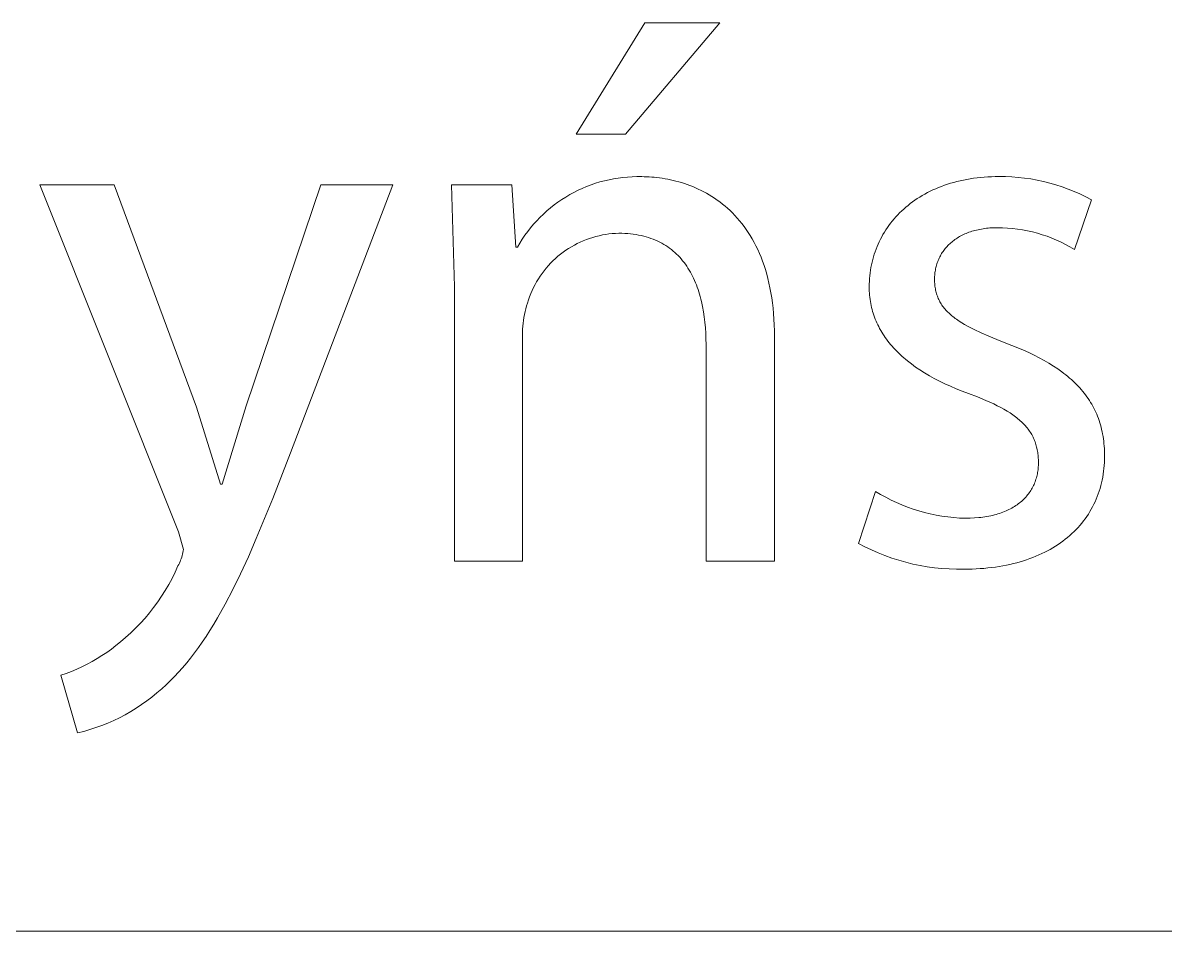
# Model space of a CAD drawing. Header units: millimetres. Extents: x 2840 to 6121, y 744 to 3036.
# Drawn here: x 5640.54 to 5688.84, y 744.06 to 782.45 of the extents above; entities that cross this region are included whole.
import ezdxf

# ---------------------------------------------------------------- set-up
doc = ezdxf.new("R2010")
doc.units = ezdxf.units.MM
doc.header["$MEASUREMENT"] = 0
doc.layers.add('Domyślny', color=7, linetype='Continuous', true_color=0x000000)

msp = doc.modelspace()

# ---------------------------------------------------------------- linework, layer by layer
at = {"layer": 'Domyślny', "color": 18, "lineweight": 15, "true_color": 0x000000}
for p, q in [((5663.941, 777.748), (5666.837, 782.447)), ((5670.016, 782.447), (5666.017, 777.748)), ((5666.837, 782.447), (5670.016, 782.447)), ((5666.017, 777.748), (5663.941, 777.748)), ((5665.132, 775.773), (5665.326, 775.818)), ((5665.326, 775.818), (5665.52, 775.856)), ((5665.52, 775.856), (5665.716, 775.888)), ((5665.716, 775.888), (5665.913, 775.913)), ((5665.913, 775.913), (5666.111, 775.931)), ((5666.111, 775.931), (5666.309, 775.943)), ((5666.309, 775.943), (5666.507, 775.948)), ((5666.507, 775.948), (5666.706, 775.946)), ((5666.706, 775.946), (5666.809, 775.945)), ((5666.809, 775.945), (5666.915, 775.942)), ((5666.915, 775.942), (5667.022, 775.937)), ((5667.022, 775.937), (5667.131, 775.93)), ((5667.131, 775.93), (5667.24, 775.92)), ((5667.24, 775.92), (5667.352, 775.909)), ((5667.352, 775.909), (5667.464, 775.895)), ((5667.464, 775.895), (5667.577, 775.879)), ((5667.577, 775.879), (5667.692, 775.86)), ((5667.692, 775.86), (5667.807, 775.839)), ((5667.807, 775.839), (5667.923, 775.815)), ((5667.923, 775.815), (5668.039, 775.789)), ((5680.172, 775.773), (5680.311, 775.803)), ((5680.311, 775.803), (5680.451, 775.831)), ((5680.451, 775.831), (5680.594, 775.856)), ((5680.594, 775.856), (5680.739, 775.878)), ((5680.739, 775.878), (5680.886, 775.897)), ((5680.886, 775.897), (5681.035, 775.913)), ((5681.035, 775.913), (5681.187, 775.927)), ((5681.187, 775.927), (5681.34, 775.937)), ((5681.34, 775.937), (5681.495, 775.945)), ((5681.495, 775.945), (5681.652, 775.95)), ((5681.652, 775.95), (5681.812, 775.951)), ((5681.812, 775.951), (5682.084, 775.949)), ((5682.084, 775.949), (5682.355, 775.937)), ((5682.355, 775.937), (5682.626, 775.917)), ((5682.626, 775.917), (5682.896, 775.887)), ((5682.896, 775.887), (5683.165, 775.848)), ((5683.165, 775.848), (5683.433, 775.799)), ((5683.433, 775.799), (5683.698, 775.742)), ((5647.119, 760.933), (5641.251, 775.596)), ((5641.251, 775.596), (5644.398, 775.596)), ((5644.398, 775.596), (5647.883, 766.2)), ((5649.981, 766.265), (5653.139, 775.596)), ((5656.187, 775.596), (5651.86, 764.266)), ((5653.139, 775.596), (5656.187, 775.596)), ((5658.795, 771.291), (5658.664, 775.596)), ((5658.664, 775.596), (5661.221, 775.596)), ((5661.221, 775.596), (5661.385, 772.963)), ((5663.837, 775.28), (5664.015, 775.369)), ((5664.015, 775.369), (5664.195, 775.452)), ((5664.195, 775.452), (5664.378, 775.529)), ((5664.378, 775.529), (5664.563, 775.599)), ((5664.563, 775.599), (5664.751, 775.664)), ((5664.751, 775.664), (5664.941, 775.722)), ((5664.941, 775.722), (5665.132, 775.773)), ((5668.039, 775.789), (5668.156, 775.76)), ((5668.156, 775.76), (5668.274, 775.728)), ((5668.274, 775.728), (5668.392, 775.693)), ((5668.392, 775.693), (5668.51, 775.656)), ((5668.51, 775.656), (5668.628, 775.615)), ((5668.628, 775.615), (5668.746, 775.572)), ((5668.746, 775.572), (5668.863, 775.525)), ((5668.863, 775.525), (5668.981, 775.475)), ((5668.981, 775.475), (5669.099, 775.422)), ((5669.099, 775.422), (5669.215, 775.366)), ((5669.215, 775.366), (5669.332, 775.306)), ((5678.794, 775.271), (5678.908, 775.329)), ((5678.908, 775.329), (5679.024, 775.384)), ((5679.024, 775.384), (5679.143, 775.437)), ((5679.143, 775.437), (5679.264, 775.488)), ((5679.264, 775.488), (5679.387, 775.536)), ((5679.387, 775.536), (5679.512, 775.582)), ((5679.512, 775.582), (5679.64, 775.625)), ((5679.64, 775.625), (5679.769, 775.666)), ((5679.769, 775.666), (5679.901, 775.704)), ((5679.901, 775.704), (5680.036, 775.74)), ((5680.036, 775.74), (5680.172, 775.773)), ((5683.698, 775.742), (5683.962, 775.676)), ((5683.962, 775.676), (5684.223, 775.601)), ((5684.223, 775.601), (5684.482, 775.517)), ((5684.482, 775.517), (5684.737, 775.424)), ((5684.737, 775.424), (5684.989, 775.322)), ((5684.989, 775.322), (5685.238, 775.213)), ((5663.001, 774.748), (5663.161, 774.865)), ((5663.161, 774.865), (5663.325, 774.978)), ((5663.325, 774.978), (5663.492, 775.084)), ((5663.492, 775.084), (5663.663, 775.185)), ((5663.663, 775.185), (5663.837, 775.28)), ((5669.332, 775.306), (5669.448, 775.243)), ((5669.448, 775.243), (5669.562, 775.177)), ((5669.562, 775.177), (5669.677, 775.107)), ((5669.677, 775.107), (5669.79, 775.033)), ((5669.79, 775.033), (5669.902, 774.956)), ((5669.902, 774.956), (5670.013, 774.875)), ((5670.013, 774.875), (5670.122, 774.79)), ((5678.064, 774.807), (5678.161, 774.879)), ((5678.161, 774.879), (5678.26, 774.95)), ((5678.26, 774.95), (5678.362, 775.018)), ((5678.362, 775.018), (5678.467, 775.085)), ((5678.467, 775.085), (5678.573, 775.149)), ((5678.573, 775.149), (5678.683, 775.211)), ((5678.683, 775.211), (5678.794, 775.271)), ((5685.723, 774.968), (5685.002, 772.87)), ((5685.238, 775.213), (5685.483, 775.094)), ((5685.483, 775.094), (5685.723, 774.968)), ((5662.405, 774.225), (5662.547, 774.363)), ((5662.547, 774.363), (5662.694, 774.496)), ((5662.694, 774.496), (5662.846, 774.625)), ((5662.846, 774.625), (5663.001, 774.748)), ((5670.122, 774.79), (5670.23, 774.701)), ((5670.23, 774.701), (5670.337, 774.609)), ((5670.337, 774.609), (5670.442, 774.512)), ((5670.442, 774.512), (5670.545, 774.411)), ((5670.545, 774.411), (5670.647, 774.306)), ((5677.533, 774.331), (5677.615, 774.415)), ((5677.615, 774.415), (5677.7, 774.497)), ((5677.7, 774.497), (5677.787, 774.577)), ((5677.787, 774.577), (5677.877, 774.656)), ((5677.877, 774.656), (5677.969, 774.732)), ((5677.969, 774.732), (5678.064, 774.807)), ((5662.007, 773.783), (5662.135, 773.934)), ((5662.135, 773.934), (5662.267, 774.082)), ((5662.267, 774.082), (5662.405, 774.225)), ((5670.647, 774.306), (5670.747, 774.197)), ((5670.747, 774.197), (5670.844, 774.084)), ((5670.844, 774.084), (5670.94, 773.967)), ((5670.94, 773.967), (5671.033, 773.845)), ((5677.094, 773.792), (5677.161, 773.885)), ((5677.161, 773.885), (5677.23, 773.978)), ((5677.23, 773.978), (5677.302, 774.069)), ((5677.302, 774.069), (5677.376, 774.158)), ((5677.376, 774.158), (5677.453, 774.245)), ((5677.453, 774.245), (5677.533, 774.331)), ((5661.656, 773.302), (5661.768, 773.466)), ((5661.768, 773.466), (5661.885, 773.626)), ((5661.885, 773.626), (5662.007, 773.783)), ((5664.635, 773.38), (5664.501, 773.337)), ((5664.771, 773.418), (5664.635, 773.38)), ((5664.907, 773.451), (5664.771, 773.418)), ((5665.045, 773.48), (5664.907, 773.451)), ((5665.184, 773.504), (5665.045, 773.48)), ((5665.323, 773.524), (5665.184, 773.504)), ((5665.463, 773.538), (5665.323, 773.524)), ((5665.603, 773.548), (5665.463, 773.538)), ((5665.744, 773.553), (5665.603, 773.548)), ((5665.871, 773.551), (5665.744, 773.553)), ((5665.995, 773.547), (5665.871, 773.551)), ((5666.116, 773.539), (5665.995, 773.547)), ((5666.236, 773.528), (5666.116, 773.539)), ((5666.352, 773.514), (5666.236, 773.528)), ((5666.466, 773.498), (5666.352, 773.514)), ((5666.577, 773.478), (5666.466, 773.498)), ((5666.686, 773.456), (5666.577, 773.478)), ((5666.793, 773.431), (5666.686, 773.456)), ((5666.897, 773.403), (5666.793, 773.431)), ((5666.999, 773.372), (5666.897, 773.403)), ((5671.033, 773.845), (5671.124, 773.718)), ((5671.124, 773.718), (5671.212, 773.587)), ((5671.212, 773.587), (5671.298, 773.452)), ((5671.298, 773.452), (5671.381, 773.312)), ((5676.801, 773.3), (5676.854, 773.401)), ((5676.854, 773.401), (5676.91, 773.501)), ((5676.91, 773.501), (5676.969, 773.599)), ((5676.969, 773.599), (5677.03, 773.696)), ((5677.03, 773.696), (5677.094, 773.792)), ((5680.101, 773.384), (5680.051, 773.353)), ((5680.152, 773.414), (5680.101, 773.384)), ((5680.205, 773.443), (5680.152, 773.414)), ((5680.259, 773.471), (5680.205, 773.443)), ((5680.314, 773.498), (5680.259, 773.471)), ((5680.37, 773.523), (5680.314, 773.498)), ((5680.428, 773.548), (5680.37, 773.523)), ((5680.487, 773.572), (5680.428, 773.548)), ((5680.547, 773.594), (5680.487, 773.572)), ((5680.608, 773.616), (5680.547, 773.594)), ((5680.67, 773.636), (5680.608, 773.616)), ((5680.734, 773.655), (5680.67, 773.636)), ((5680.798, 773.673), (5680.734, 773.655)), ((5680.864, 773.689), (5680.798, 773.673)), ((5680.931, 773.705), (5680.864, 773.689)), ((5681, 773.719), (5680.931, 773.705)), ((5681.069, 773.732), (5681, 773.719)), ((5681.14, 773.743), (5681.069, 773.732)), ((5681.211, 773.754), (5681.14, 773.743)), ((5681.284, 773.762), (5681.211, 773.754)), ((5681.358, 773.77), (5681.284, 773.762)), ((5681.434, 773.776), (5681.358, 773.77)), ((5681.51, 773.781), (5681.434, 773.776)), ((5681.588, 773.785), (5681.51, 773.781)), ((5681.666, 773.787), (5681.588, 773.785)), ((5681.746, 773.788), (5681.666, 773.787)), ((5681.96, 773.784), (5681.746, 773.788)), ((5682.174, 773.773), (5681.96, 773.784)), ((5682.387, 773.755), (5682.174, 773.773)), ((5682.6, 773.729), (5682.387, 773.755)), ((5682.812, 773.697), (5682.6, 773.729)), ((5683.022, 773.656), (5682.812, 773.697)), ((5683.231, 773.609), (5683.022, 773.656)), ((5683.438, 773.555), (5683.231, 773.609)), ((5683.643, 773.493), (5683.438, 773.555)), ((5683.846, 773.424), (5683.643, 773.493)), ((5684.046, 773.349), (5683.846, 773.424)), ((5661.385, 772.963), (5661.45, 772.963)), ((5661.45, 772.963), (5661.55, 773.134)), ((5661.55, 773.134), (5661.656, 773.302)), ((5663.615, 772.913), (5663.498, 772.835)), ((5663.735, 772.986), (5663.615, 772.913)), ((5663.858, 773.056), (5663.735, 772.986)), ((5663.982, 773.121), (5663.858, 773.056)), ((5664.109, 773.181), (5663.982, 773.121)), ((5664.238, 773.238), (5664.109, 773.181)), ((5664.369, 773.289), (5664.238, 773.238)), ((5664.501, 773.337), (5664.369, 773.289)), ((5667.098, 773.338), (5666.999, 773.372)), ((5667.195, 773.302), (5667.098, 773.338)), ((5667.29, 773.264), (5667.195, 773.302)), ((5667.382, 773.222), (5667.29, 773.264)), ((5667.472, 773.178), (5667.382, 773.222)), ((5667.559, 773.132), (5667.472, 773.178)), ((5667.645, 773.083), (5667.559, 773.132)), ((5667.728, 773.032), (5667.645, 773.083)), ((5667.808, 772.978), (5667.728, 773.032)), ((5667.887, 772.922), (5667.808, 772.978)), ((5667.963, 772.864), (5667.887, 772.922)), ((5671.381, 773.312), (5671.461, 773.167)), ((5671.461, 773.167), (5671.539, 773.017)), ((5671.539, 773.017), (5671.613, 772.863)), ((5676.616, 772.882), (5676.658, 772.988)), ((5676.658, 772.988), (5676.703, 773.093)), ((5676.703, 773.093), (5676.751, 773.197)), ((5676.751, 773.197), (5676.801, 773.3)), ((5679.545, 772.91), (5679.512, 772.868)), ((5679.581, 772.952), (5679.545, 772.91)), ((5679.617, 772.992), (5679.581, 772.952)), ((5679.655, 773.032), (5679.617, 772.992)), ((5679.694, 773.072), (5679.655, 773.032)), ((5679.734, 773.11), (5679.694, 773.072)), ((5679.775, 773.147), (5679.734, 773.11)), ((5679.818, 773.184), (5679.775, 773.147)), ((5679.862, 773.219), (5679.818, 773.184)), ((5679.907, 773.254), (5679.862, 773.219)), ((5679.954, 773.288), (5679.907, 773.254)), ((5680.002, 773.321), (5679.954, 773.288)), ((5680.051, 773.353), (5680.002, 773.321)), ((5684.244, 773.266), (5684.046, 773.349)), ((5684.438, 773.177), (5684.244, 773.266)), ((5684.63, 773.081), (5684.438, 773.177)), ((5684.818, 772.979), (5684.63, 773.081)), ((5685.002, 772.87), (5684.818, 772.979)), ((5663.056, 772.487), (5662.954, 772.39)), ((5663.162, 772.58), (5663.056, 772.487)), ((5663.271, 772.669), (5663.162, 772.58)), ((5663.383, 772.754), (5663.271, 772.669)), ((5663.498, 772.835), (5663.383, 772.754)), ((5668.037, 772.803), (5667.963, 772.864)), ((5668.109, 772.74), (5668.037, 772.803)), ((5668.179, 772.675), (5668.109, 772.74)), ((5668.247, 772.608), (5668.179, 772.675)), ((5668.313, 772.539), (5668.247, 772.608)), ((5668.376, 772.468), (5668.313, 772.539)), ((5668.437, 772.394), (5668.376, 772.468)), ((5671.613, 772.863), (5671.685, 772.704)), ((5671.685, 772.704), (5671.753, 772.539)), ((5671.753, 772.539), (5671.818, 772.37)), ((5676.447, 772.333), (5676.475, 772.445)), ((5676.475, 772.445), (5676.506, 772.556)), ((5676.506, 772.556), (5676.54, 772.666)), ((5676.54, 772.666), (5676.577, 772.774)), ((5676.577, 772.774), (5676.616, 772.882)), ((5679.265, 772.456), (5679.244, 772.407)), ((5679.287, 772.504), (5679.265, 772.456)), ((5679.311, 772.552), (5679.287, 772.504)), ((5679.335, 772.599), (5679.311, 772.552)), ((5679.361, 772.646), (5679.335, 772.599)), ((5679.389, 772.691), (5679.361, 772.646)), ((5679.418, 772.737), (5679.389, 772.691)), ((5679.448, 772.781), (5679.418, 772.737)), ((5679.479, 772.825), (5679.448, 772.781)), ((5679.512, 772.868), (5679.479, 772.825)), ((5662.579, 771.972), (5662.494, 771.859)), ((5662.667, 772.081), (5662.579, 771.972)), ((5662.759, 772.188), (5662.667, 772.081)), ((5662.855, 772.291), (5662.759, 772.188)), ((5662.954, 772.39), (5662.855, 772.291)), ((5668.497, 772.319), (5668.437, 772.394)), ((5668.554, 772.242), (5668.497, 772.319)), ((5668.609, 772.163), (5668.554, 772.242)), ((5668.663, 772.081), (5668.609, 772.163)), ((5668.714, 771.999), (5668.663, 772.081)), ((5668.763, 771.914), (5668.714, 771.999)), ((5671.818, 772.37), (5671.879, 772.196)), ((5671.879, 772.196), (5671.937, 772.016)), ((5671.937, 772.016), (5671.991, 771.831)), ((5676.364, 771.876), (5676.381, 771.992)), ((5676.381, 771.992), (5676.4, 772.106)), ((5676.4, 772.106), (5676.422, 772.22)), ((5676.422, 772.22), (5676.447, 772.333)), ((5679.116, 771.942), (5679.108, 771.888)), ((5679.125, 771.996), (5679.116, 771.942)), ((5679.135, 772.049), (5679.125, 771.996)), ((5679.146, 772.101), (5679.135, 772.049)), ((5679.159, 772.154), (5679.146, 772.101)), ((5679.174, 772.205), (5679.159, 772.154)), ((5679.189, 772.256), (5679.174, 772.205)), ((5679.206, 772.307), (5679.189, 772.256)), ((5679.224, 772.357), (5679.206, 772.307)), ((5679.244, 772.407), (5679.224, 772.357)), ((5662.264, 771.506), (5662.195, 771.383)), ((5662.336, 771.626), (5662.264, 771.506)), ((5662.413, 771.744), (5662.336, 771.626)), ((5662.494, 771.859), (5662.413, 771.744)), ((5668.811, 771.827), (5668.763, 771.914)), ((5668.856, 771.739), (5668.811, 771.827)), ((5668.9, 771.649), (5668.856, 771.739)), ((5668.941, 771.558), (5668.9, 771.649)), ((5668.981, 771.465), (5668.941, 771.558)), ((5669.019, 771.37), (5668.981, 771.465)), ((5671.991, 771.831), (5672.042, 771.641)), ((5672.042, 771.641), (5672.089, 771.446)), ((5672.089, 771.446), (5672.131, 771.245)), ((5676.328, 771.405), (5676.333, 771.524)), ((5676.333, 771.524), (5676.34, 771.642)), ((5676.34, 771.642), (5676.351, 771.759)), ((5676.351, 771.759), (5676.364, 771.876)), ((5679.092, 771.669), (5679.091, 771.614)), ((5679.091, 771.614), (5679.092, 771.553)), ((5679.094, 771.725), (5679.092, 771.669)), ((5679.092, 771.553), (5679.094, 771.493)), ((5679.097, 771.78), (5679.094, 771.725)), ((5679.094, 771.493), (5679.097, 771.434)), ((5679.102, 771.834), (5679.097, 771.78)), ((5679.108, 771.888), (5679.102, 771.834)), ((5658.795, 759.699), (5658.795, 771.291)), ((5662.016, 771.001), (5661.965, 770.87)), ((5662.071, 771.13), (5662.016, 771.001)), ((5662.131, 771.258), (5662.071, 771.13)), ((5662.195, 771.383), (5662.131, 771.258)), ((5669.055, 771.274), (5669.019, 771.37)), ((5669.09, 771.176), (5669.055, 771.274)), ((5669.122, 771.077), (5669.09, 771.176)), ((5669.153, 770.977), (5669.122, 771.077)), ((5669.182, 770.875), (5669.153, 770.977)), ((5672.131, 771.245), (5672.17, 771.038)), ((5672.17, 771.038), (5672.205, 770.827)), ((5676.327, 771.286), (5676.328, 771.405)), ((5676.328, 771.197), (5676.327, 771.286)), ((5676.331, 771.108), (5676.328, 771.197)), ((5676.336, 771.021), (5676.331, 771.108)), ((5676.343, 770.933), (5676.336, 771.021)), ((5679.097, 771.434), (5679.102, 771.376)), ((5679.102, 771.376), (5679.108, 771.319)), ((5679.108, 771.319), (5679.116, 771.263)), ((5679.116, 771.263), (5679.125, 771.208)), ((5679.125, 771.208), (5679.136, 771.153)), ((5679.136, 771.153), (5679.147, 771.1)), ((5679.147, 771.1), (5679.161, 771.048)), ((5679.161, 771.048), (5679.175, 770.996)), ((5679.175, 770.996), (5679.192, 770.945)), ((5661.838, 770.484), (5661.803, 770.363)), ((5661.876, 770.603), (5661.838, 770.484)), ((5661.918, 770.737), (5661.876, 770.603)), ((5661.965, 770.87), (5661.918, 770.737)), ((5669.209, 770.772), (5669.182, 770.875)), ((5669.235, 770.667), (5669.209, 770.772)), ((5669.281, 770.455), (5669.235, 770.667)), ((5672.205, 770.827), (5672.235, 770.609)), ((5672.235, 770.609), (5672.261, 770.386)), ((5676.352, 770.846), (5676.343, 770.933)), ((5676.363, 770.76), (5676.352, 770.846)), ((5676.376, 770.674), (5676.363, 770.76)), ((5676.391, 770.589), (5676.376, 770.674)), ((5676.408, 770.504), (5676.391, 770.589)), ((5676.427, 770.419), (5676.408, 770.504)), ((5679.192, 770.945), (5679.209, 770.895)), ((5679.209, 770.895), (5679.228, 770.846)), ((5679.228, 770.846), (5679.249, 770.797)), ((5679.249, 770.797), (5679.27, 770.749)), ((5679.27, 770.749), (5679.294, 770.702)), ((5679.294, 770.702), (5679.319, 770.656)), ((5679.319, 770.656), (5679.345, 770.61)), ((5679.345, 770.61), (5679.372, 770.565)), ((5679.372, 770.565), (5679.402, 770.521)), ((5679.402, 770.521), (5679.432, 770.477)), ((5661.722, 769.997), (5661.703, 769.873)), ((5661.745, 770.12), (5661.722, 769.997)), ((5661.772, 770.242), (5661.745, 770.12)), ((5661.803, 770.363), (5661.772, 770.242)), ((5669.32, 770.238), (5669.281, 770.455)), ((5669.353, 770.016), (5669.32, 770.238)), ((5669.38, 769.791), (5669.353, 770.016)), ((5672.261, 770.386), (5672.283, 770.157)), ((5672.283, 770.157), (5672.299, 769.922)), ((5676.448, 770.336), (5676.427, 770.419)), ((5676.471, 770.252), (5676.448, 770.336)), ((5676.496, 770.17), (5676.471, 770.252)), ((5676.523, 770.087), (5676.496, 770.17)), ((5676.552, 770.006), (5676.523, 770.087)), ((5676.583, 769.925), (5676.552, 770.006)), ((5679.432, 770.477), (5679.464, 770.434)), ((5679.464, 770.434), (5679.498, 770.391)), ((5679.498, 770.391), (5679.533, 770.349)), ((5679.533, 770.349), (5679.57, 770.307)), ((5679.57, 770.307), (5679.608, 770.266)), ((5679.608, 770.266), (5679.647, 770.225)), ((5679.647, 770.225), (5679.688, 770.185)), ((5679.688, 770.185), (5679.731, 770.146)), ((5679.731, 770.146), (5679.775, 770.106)), ((5679.775, 770.106), (5679.821, 770.067)), ((5679.821, 770.067), (5679.868, 770.029)), ((5679.868, 770.029), (5679.916, 769.991)), ((5661.677, 769.624), (5661.67, 769.499)), ((5661.688, 769.748), (5661.677, 769.624)), ((5661.703, 769.873), (5661.688, 769.748)), ((5669.4, 769.561), (5669.38, 769.791)), ((5669.415, 769.329), (5669.4, 769.561)), ((5672.299, 769.922), (5672.312, 769.682)), ((5672.312, 769.682), (5672.319, 769.435)), ((5676.616, 769.844), (5676.583, 769.925)), ((5676.651, 769.764), (5676.616, 769.844)), ((5676.689, 769.685), (5676.651, 769.764)), ((5676.728, 769.606), (5676.689, 769.685)), ((5676.769, 769.528), (5676.728, 769.606)), ((5676.813, 769.45), (5676.769, 769.528)), ((5679.916, 769.991), (5679.966, 769.953)), ((5679.966, 769.953), (5680.018, 769.916)), ((5680.018, 769.916), (5680.126, 769.842)), ((5680.126, 769.842), (5680.24, 769.769)), ((5680.24, 769.769), (5680.361, 769.697)), ((5680.361, 769.697), (5680.487, 769.625)), ((5680.487, 769.625), (5680.62, 769.554)), ((5680.62, 769.554), (5680.76, 769.484)), ((5661.67, 769.499), (5661.667, 769.373)), ((5661.667, 769.373), (5661.669, 769.248)), ((5661.669, 769.248), (5661.669, 759.699)), ((5669.423, 769.093), (5669.415, 769.329)), ((5669.426, 768.855), (5669.423, 769.093)), ((5672.319, 769.435), (5672.321, 769.182)), ((5672.321, 769.182), (5672.321, 759.699)), ((5676.858, 769.373), (5676.813, 769.45)), ((5676.905, 769.297), (5676.858, 769.373)), ((5676.955, 769.221), (5676.905, 769.297)), ((5677.007, 769.146), (5676.955, 769.221)), ((5677.06, 769.071), (5677.007, 769.146)), ((5677.116, 768.997), (5677.06, 769.071)), ((5680.76, 769.484), (5681.058, 769.344)), ((5681.058, 769.344), (5681.381, 769.203)), ((5681.381, 769.203), (5681.731, 769.06)), ((5681.731, 769.06), (5682.107, 768.915)), ((5669.426, 759.699), (5669.426, 768.855)), ((5677.174, 768.924), (5677.116, 768.997)), ((5677.233, 768.851), (5677.174, 768.924)), ((5677.295, 768.779), (5677.233, 768.851)), ((5677.359, 768.707), (5677.295, 768.779)), ((5677.426, 768.636), (5677.359, 768.707)), ((5677.494, 768.566), (5677.426, 768.636)), ((5677.564, 768.497), (5677.494, 768.566)), ((5682.107, 768.915), (5682.362, 768.816)), ((5682.362, 768.816), (5682.609, 768.716)), ((5682.609, 768.716), (5682.848, 768.613)), ((5682.848, 768.613), (5683.08, 768.508)), ((5677.636, 768.428), (5677.564, 768.497)), ((5677.711, 768.359), (5677.636, 768.428)), ((5677.787, 768.292), (5677.711, 768.359)), ((5677.866, 768.225), (5677.787, 768.292)), ((5677.947, 768.159), (5677.866, 768.225)), ((5678.114, 768.028), (5677.947, 768.159)), ((5683.08, 768.508), (5683.303, 768.4)), ((5683.303, 768.4), (5683.518, 768.29)), ((5683.518, 768.29), (5683.726, 768.177)), ((5683.726, 768.177), (5683.925, 768.061)), ((5678.291, 767.9), (5678.114, 768.028)), ((5678.475, 767.776), (5678.291, 767.9)), ((5678.668, 767.654), (5678.475, 767.776)), ((5678.87, 767.534), (5678.668, 767.654)), ((5683.925, 768.061), (5684.116, 767.942)), ((5684.116, 767.942), (5684.3, 767.82)), ((5684.3, 767.82), (5684.475, 767.695)), ((5684.475, 767.695), (5684.56, 767.631)), ((5684.56, 767.631), (5684.642, 767.567)), ((5679.08, 767.418), (5678.87, 767.534)), ((5679.299, 767.305), (5679.08, 767.418)), ((5679.527, 767.195), (5679.299, 767.305)), ((5679.763, 767.087), (5679.527, 767.195)), ((5684.642, 767.567), (5684.723, 767.501)), ((5684.723, 767.501), (5684.801, 767.435)), ((5684.801, 767.435), (5684.878, 767.368)), ((5684.878, 767.368), (5684.952, 767.3)), ((5684.952, 767.3), (5685.025, 767.231)), ((5685.025, 767.231), (5685.095, 767.161)), ((5685.095, 767.161), (5685.164, 767.09)), ((5680.007, 766.983), (5679.763, 767.087)), ((5680.261, 766.882), (5680.007, 766.983)), ((5680.522, 766.784), (5680.261, 766.882)), ((5680.909, 766.637), (5680.522, 766.784)), ((5681.265, 766.489), (5680.909, 766.637)), ((5685.164, 767.09), (5685.23, 767.018)), ((5685.23, 767.018), (5685.295, 766.945)), ((5685.295, 766.945), (5685.357, 766.871)), ((5685.357, 766.871), (5685.417, 766.796)), ((5685.417, 766.796), (5685.476, 766.721)), ((5685.476, 766.721), (5685.532, 766.644)), ((5685.532, 766.644), (5685.586, 766.566)), ((5647.883, 766.2), (5648.899, 762.944)), ((5648.965, 762.944), (5649.981, 766.265)), ((5681.431, 766.415), (5681.265, 766.489)), ((5681.591, 766.341), (5681.431, 766.415)), ((5681.743, 766.266), (5681.591, 766.341)), ((5681.889, 766.19), (5681.743, 766.266)), ((5682.027, 766.113), (5681.889, 766.19)), ((5685.586, 766.566), (5685.639, 766.487)), ((5685.639, 766.487), (5685.689, 766.407)), ((5685.689, 766.407), (5685.737, 766.326)), ((5685.737, 766.326), (5685.783, 766.244)), ((5685.783, 766.244), (5685.827, 766.16)), ((5685.827, 766.16), (5685.869, 766.076)), ((5682.158, 766.036), (5682.027, 766.113)), ((5682.283, 765.958), (5682.158, 766.036)), ((5682.4, 765.878), (5682.283, 765.958)), ((5682.457, 765.838), (5682.4, 765.878)), ((5682.512, 765.797), (5682.457, 765.838)), ((5682.565, 765.756), (5682.512, 765.797)), ((5682.616, 765.715), (5682.565, 765.756)), ((5682.666, 765.673), (5682.616, 765.715)), ((5682.714, 765.631), (5682.666, 765.673)), ((5685.869, 766.076), (5685.909, 765.99)), ((5685.909, 765.99), (5685.947, 765.904)), ((5685.947, 765.904), (5685.983, 765.816)), ((5685.983, 765.816), (5686.017, 765.727)), ((5686.017, 765.727), (5686.049, 765.636)), ((5682.761, 765.588), (5682.714, 765.631)), ((5682.806, 765.546), (5682.761, 765.588)), ((5682.85, 765.502), (5682.806, 765.546)), ((5682.892, 765.458), (5682.85, 765.502)), ((5682.932, 765.414), (5682.892, 765.458)), ((5682.971, 765.369), (5682.932, 765.414)), ((5683.008, 765.324), (5682.971, 765.369)), ((5683.044, 765.278), (5683.008, 765.324)), ((5683.078, 765.232), (5683.044, 765.278)), ((5683.111, 765.185), (5683.078, 765.232)), ((5683.143, 765.137), (5683.111, 765.185)), ((5686.049, 765.636), (5686.079, 765.545)), ((5686.079, 765.545), (5686.106, 765.452)), ((5686.106, 765.452), (5686.132, 765.358)), ((5686.132, 765.358), (5686.156, 765.263)), ((5686.156, 765.263), (5686.177, 765.167)), ((5686.177, 765.167), (5686.197, 765.069)), ((5683.173, 765.089), (5683.143, 765.137)), ((5683.201, 765.041), (5683.173, 765.089)), ((5683.228, 764.992), (5683.201, 765.041)), ((5683.254, 764.942), (5683.228, 764.992)), ((5683.278, 764.891), (5683.254, 764.942)), ((5683.301, 764.84), (5683.278, 764.891)), ((5683.322, 764.788), (5683.301, 764.84)), ((5683.342, 764.736), (5683.322, 764.788)), ((5683.361, 764.683), (5683.342, 764.736)), ((5683.378, 764.629), (5683.361, 764.683)), ((5686.197, 765.069), (5686.215, 764.97)), ((5686.215, 764.97), (5686.23, 764.87)), ((5686.23, 764.87), (5686.243, 764.768)), ((5686.243, 764.768), (5686.255, 764.665)), ((5651.86, 764.266), (5651.111, 762.34)), ((5683.394, 764.574), (5683.378, 764.629)), ((5683.408, 764.519), (5683.394, 764.574)), ((5683.421, 764.463), (5683.408, 764.519)), ((5683.433, 764.406), (5683.421, 764.463)), ((5683.444, 764.348), (5683.433, 764.406)), ((5683.453, 764.29), (5683.444, 764.348)), ((5683.461, 764.23), (5683.453, 764.29)), ((5683.468, 764.17), (5683.461, 764.23)), ((5686.255, 764.665), (5686.264, 764.56)), ((5686.264, 764.56), (5686.271, 764.455)), ((5686.271, 764.455), (5686.276, 764.348)), ((5686.276, 764.348), (5686.279, 764.239)), ((5686.279, 764.239), (5686.28, 764.129)), ((5683.474, 764.109), (5683.468, 764.17)), ((5683.478, 764.047), (5683.474, 764.109)), ((5683.477, 763.675), (5683.481, 763.735)), ((5683.481, 763.984), (5683.478, 764.047)), ((5683.483, 763.921), (5683.481, 763.984)), ((5683.481, 763.735), (5683.483, 763.795)), ((5683.483, 763.856), (5683.483, 763.921)), ((5683.483, 763.795), (5683.483, 763.856)), ((5686.266, 763.743), (5686.255, 763.616)), ((5686.274, 763.87), (5686.266, 763.743)), ((5686.279, 763.999), (5686.274, 763.87)), ((5686.28, 764.129), (5686.279, 763.999)), ((5683.396, 763.212), (5683.411, 763.268)), ((5683.411, 763.268), (5683.425, 763.325)), ((5683.425, 763.325), (5683.437, 763.382)), ((5683.437, 763.382), (5683.448, 763.44)), ((5683.448, 763.44), (5683.457, 763.498)), ((5683.457, 763.498), (5683.465, 763.556)), ((5683.465, 763.556), (5683.472, 763.615)), ((5683.472, 763.615), (5683.477, 763.675)), ((5686.203, 763.245), (5686.179, 763.124)), ((5686.223, 763.368), (5686.203, 763.245)), ((5686.241, 763.491), (5686.223, 763.368)), ((5686.255, 763.616), (5686.241, 763.491)), ((5648.899, 762.944), (5648.965, 762.944)), ((5683.191, 762.735), (5683.22, 762.785)), ((5683.22, 762.785), (5683.247, 762.836)), ((5683.247, 762.836), (5683.273, 762.888)), ((5683.273, 762.888), (5683.297, 762.941)), ((5683.297, 762.941), (5683.32, 762.994)), ((5683.32, 762.994), (5683.341, 763.047)), ((5683.341, 763.047), (5683.361, 763.102)), ((5683.361, 763.102), (5683.379, 763.156)), ((5683.379, 763.156), (5683.396, 763.212)), ((5686.09, 762.769), (5686.054, 762.654)), ((5686.123, 762.886), (5686.09, 762.769)), ((5686.153, 763.004), (5686.123, 762.886)), ((5686.179, 763.124), (5686.153, 763.004)), ((5651.111, 762.34), (5650.409, 760.645)), ((5675.868, 760.447), (5676.589, 762.643)), ((5676.589, 762.643), (5676.805, 762.514)), ((5676.805, 762.514), (5677.025, 762.393)), ((5677.025, 762.393), (5677.25, 762.278)), ((5677.25, 762.278), (5677.477, 762.172)), ((5682.776, 762.234), (5682.822, 762.275)), ((5682.822, 762.275), (5682.866, 762.318)), ((5682.866, 762.318), (5682.908, 762.361)), ((5682.908, 762.361), (5682.949, 762.405)), ((5682.949, 762.405), (5682.988, 762.449)), ((5682.988, 762.449), (5683.025, 762.495)), ((5683.025, 762.495), (5683.062, 762.541)), ((5683.062, 762.541), (5683.096, 762.589)), ((5683.096, 762.589), (5683.13, 762.637)), ((5683.13, 762.637), (5683.161, 762.686)), ((5683.161, 762.686), (5683.191, 762.735)), ((5685.928, 762.317), (5685.88, 762.208)), ((5685.973, 762.428), (5685.928, 762.317)), ((5686.015, 762.54), (5685.973, 762.428)), ((5686.054, 762.654), (5686.015, 762.54)), ((5677.477, 762.172), (5677.709, 762.072)), ((5677.709, 762.072), (5677.943, 761.981)), ((5677.943, 761.981), (5678.18, 761.897)), ((5678.18, 761.897), (5678.42, 761.821)), ((5678.42, 761.821), (5678.662, 761.753)), ((5681.979, 761.763), (5682.046, 761.79)), ((5682.046, 761.79), (5682.112, 761.818)), ((5682.112, 761.818), (5682.176, 761.846)), ((5682.176, 761.846), (5682.238, 761.876)), ((5682.238, 761.876), (5682.299, 761.907)), ((5682.299, 761.907), (5682.358, 761.94)), ((5682.358, 761.94), (5682.416, 761.973)), ((5682.416, 761.973), (5682.472, 762.007)), ((5682.472, 762.007), (5682.527, 762.043)), ((5682.527, 762.043), (5682.58, 762.079)), ((5682.58, 762.079), (5682.631, 762.116)), ((5682.631, 762.116), (5682.681, 762.155)), ((5682.681, 762.155), (5682.73, 762.194)), ((5682.73, 762.194), (5682.776, 762.234)), ((5685.659, 761.787), (5685.596, 761.686)), ((5685.718, 761.89), (5685.659, 761.787)), ((5685.775, 761.994), (5685.718, 761.89)), ((5685.829, 762.1), (5685.775, 761.994)), ((5685.88, 762.208), (5685.829, 762.1)), ((5678.662, 761.753), (5678.907, 761.694)), ((5678.907, 761.694), (5679.153, 761.642)), ((5679.153, 761.642), (5679.401, 761.598)), ((5679.401, 761.598), (5679.65, 761.563)), ((5679.65, 761.563), (5679.9, 761.536)), ((5679.9, 761.536), (5680.151, 761.517)), ((5680.151, 761.517), (5680.402, 761.507)), ((5680.402, 761.507), (5680.596, 761.51)), ((5680.596, 761.51), (5680.783, 761.519)), ((5680.783, 761.519), (5680.963, 761.534)), ((5680.963, 761.534), (5681.051, 761.544)), ((5681.051, 761.544), (5681.137, 761.555)), ((5681.137, 761.555), (5681.222, 761.567)), ((5681.222, 761.567), (5681.305, 761.581)), ((5681.305, 761.581), (5681.386, 761.596)), ((5681.386, 761.596), (5681.466, 761.612)), ((5681.466, 761.612), (5681.544, 761.63)), ((5681.544, 761.63), (5681.62, 761.649)), ((5681.62, 761.649), (5681.695, 761.67)), ((5681.695, 761.67), (5681.769, 761.691)), ((5681.769, 761.691), (5681.841, 761.714)), ((5681.841, 761.714), (5681.911, 761.738)), ((5681.911, 761.738), (5681.979, 761.763)), ((5685.39, 761.394), (5685.316, 761.3)), ((5685.462, 761.49), (5685.39, 761.394)), ((5685.53, 761.587), (5685.462, 761.49)), ((5685.596, 761.686), (5685.53, 761.587)), ((5647.326, 760.19), (5647.119, 760.933)), ((5684.902, 760.86), (5684.811, 760.777)), ((5684.99, 760.944), (5684.902, 760.86)), ((5685.076, 761.03), (5684.99, 760.944)), ((5685.159, 761.118), (5685.076, 761.03)), ((5685.239, 761.208), (5685.159, 761.118)), ((5685.316, 761.3), (5685.239, 761.208)), ((5650.409, 760.645), (5650.072, 759.879)), ((5676.142, 760.303), (5675.868, 760.447)), ((5684.313, 760.397), (5684.206, 760.327)), ((5684.418, 760.469), (5684.313, 760.397)), ((5684.52, 760.543), (5684.418, 760.469)), ((5684.62, 760.619), (5684.52, 760.543)), ((5684.717, 760.697), (5684.62, 760.619)), ((5684.811, 760.777), (5684.717, 760.697)), ((5647.232, 759.798), (5647.253, 759.862)), ((5647.253, 759.862), (5647.272, 759.927)), ((5647.272, 759.927), (5647.289, 759.992)), ((5647.289, 759.992), (5647.304, 760.058)), ((5647.304, 760.058), (5647.316, 760.124)), ((5647.316, 760.124), (5647.326, 760.19)), ((5650.072, 759.879), (5649.742, 759.165)), ((5676.421, 760.169), (5676.142, 760.303)), ((5676.704, 760.045), (5676.421, 760.169)), ((5676.992, 759.931), (5676.704, 760.045)), ((5677.283, 759.826), (5676.992, 759.931)), ((5683.377, 759.901), (5683.248, 759.849)), ((5683.503, 759.955), (5683.377, 759.901)), ((5683.627, 760.011), (5683.503, 759.955)), ((5683.748, 760.07), (5683.627, 760.011)), ((5683.866, 760.131), (5683.748, 760.07)), ((5683.982, 760.194), (5683.866, 760.131)), ((5684.095, 760.259), (5683.982, 760.194)), ((5684.206, 760.327), (5684.095, 760.259)), ((5646.975, 759.227), (5647.097, 759.491)), ((5647.097, 759.491), (5647.128, 759.551)), ((5647.128, 759.551), (5647.157, 759.611)), ((5647.157, 759.611), (5647.184, 759.673)), ((5647.184, 759.673), (5647.209, 759.735)), ((5647.209, 759.735), (5647.232, 759.798)), ((5661.669, 759.699), (5658.795, 759.699)), ((5672.321, 759.699), (5669.426, 759.699)), ((5677.578, 759.732), (5677.283, 759.826)), ((5677.876, 759.648), (5677.578, 759.732)), ((5678.176, 759.574), (5677.876, 759.648)), ((5678.479, 759.511), (5678.176, 759.574)), ((5678.784, 759.458), (5678.479, 759.511)), ((5679.091, 759.416), (5678.784, 759.458)), ((5679.398, 759.385), (5679.091, 759.416)), ((5679.707, 759.364), (5679.398, 759.385)), ((5681.014, 759.378), (5680.675, 759.36)), ((5681.18, 759.39), (5681.014, 759.378)), ((5681.344, 759.406), (5681.18, 759.39)), ((5681.505, 759.424), (5681.344, 759.406)), ((5681.664, 759.445), (5681.505, 759.424)), ((5681.82, 759.469), (5681.664, 759.445)), ((5681.974, 759.496), (5681.82, 759.469)), ((5682.126, 759.525), (5681.974, 759.496)), ((5682.275, 759.556), (5682.126, 759.525)), ((5682.422, 759.591), (5682.275, 759.556)), ((5682.566, 759.628), (5682.422, 759.591)), ((5682.707, 759.667), (5682.566, 759.628)), ((5682.846, 759.709), (5682.707, 759.667)), ((5682.983, 759.753), (5682.846, 759.709)), ((5683.117, 759.8), (5682.983, 759.753)), ((5683.248, 759.849), (5683.117, 759.8)), ((5646.707, 758.712), (5646.845, 758.967)), ((5646.845, 758.967), (5646.975, 759.227)), ((5649.742, 759.165), (5649.416, 758.498)), ((5680.016, 759.354), (5679.707, 759.364)), ((5680.326, 759.355), (5680.016, 759.354)), ((5680.675, 759.36), (5680.326, 759.355)), ((5646.404, 758.216), (5646.559, 758.461)), ((5646.559, 758.461), (5646.707, 758.712)), ((5649.416, 758.498), (5649.093, 757.878)), ((5646.068, 757.741), (5646.24, 757.975)), ((5646.24, 757.975), (5646.404, 758.216)), ((5645.702, 757.29), (5645.889, 757.512)), ((5645.889, 757.512), (5646.068, 757.741)), ((5649.093, 757.878), (5648.772, 757.302)), ((5645.306, 756.865), (5645.507, 757.074)), ((5645.507, 757.074), (5645.702, 757.29)), ((5648.611, 757.03), (5648.45, 756.768)), ((5648.772, 757.302), (5648.611, 757.03)), ((5644.882, 756.467), (5645.097, 756.662)), ((5645.097, 756.662), (5645.306, 756.865)), ((5648.289, 756.515), (5648.126, 756.272)), ((5648.45, 756.768), (5648.289, 756.515)), ((5644.28, 755.978), (5644.473, 756.125)), ((5644.473, 756.125), (5644.66, 756.279)), ((5644.66, 756.279), (5644.882, 756.467)), ((5647.963, 756.038), (5647.798, 755.814)), ((5648.126, 756.272), (5647.963, 756.038)), ((5643.466, 755.452), (5643.676, 755.574)), ((5643.676, 755.574), (5643.882, 755.702)), ((5643.882, 755.702), (5644.083, 755.837)), ((5644.083, 755.837), (5644.28, 755.978)), ((5647.632, 755.598), (5647.464, 755.39)), ((5647.798, 755.814), (5647.632, 755.598)), ((5642.365, 754.949), (5642.592, 755.035)), ((5642.592, 755.035), (5642.815, 755.129)), ((5642.815, 755.129), (5643.036, 755.229)), ((5643.036, 755.229), (5643.253, 755.337)), ((5643.253, 755.337), (5643.466, 755.452)), ((5647.294, 755.19), (5647.122, 754.998)), ((5647.464, 755.39), (5647.294, 755.19)), ((5642.136, 754.869), (5642.365, 754.949)), ((5642.846, 752.433), (5642.136, 754.869)), ((5646.771, 754.636), (5646.591, 754.465)), ((5646.948, 754.813), (5646.771, 754.636)), ((5647.122, 754.998), (5646.948, 754.813)), ((5646.205, 754.122), (5645.995, 753.95)), ((5646.408, 754.301), (5646.205, 754.122)), ((5646.591, 754.465), (5646.408, 754.301)), ((5645.559, 753.629), (5645.333, 753.479)), ((5645.78, 753.786), (5645.559, 753.629)), ((5645.995, 753.95), (5645.78, 753.786)), ((5644.867, 753.203), (5644.627, 753.077)), ((5645.102, 753.337), (5644.867, 753.203)), ((5645.333, 753.479), (5645.102, 753.337)), ((5643.628, 752.657), (5643.37, 752.573)), ((5643.883, 752.749), (5643.628, 752.657)), ((5644.134, 752.85), (5643.883, 752.749)), ((5644.382, 752.959), (5644.134, 752.85)), ((5644.627, 753.077), (5644.382, 752.959)), ((5643.109, 752.499), (5642.846, 752.433)), ((5643.37, 752.573), (5643.109, 752.499)), ((6117.842, 744.056), (2839.856, 744.056)), ((6117.842, 744.056), (4881.001, 744.056))]:
    msp.add_line(p, q, dxfattribs=at)

doc.saveas('drawing.dxf')
